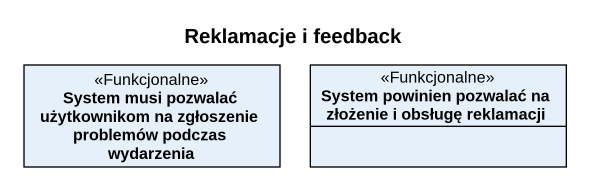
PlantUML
@startuml
title Reklamacje i feedback
hide circle
hide empty members
class "System musi pozwalać użytkownikom na zgłoszenie problemów podczas wydarzenia" as System_musi_pozwalać <<Funkcjonalne>>
class "System powinien pozwalać na złożenie i obsługę reklamacji" as System_powinien_pozwalać_na <<Funkcjonalne>>
@enduml
